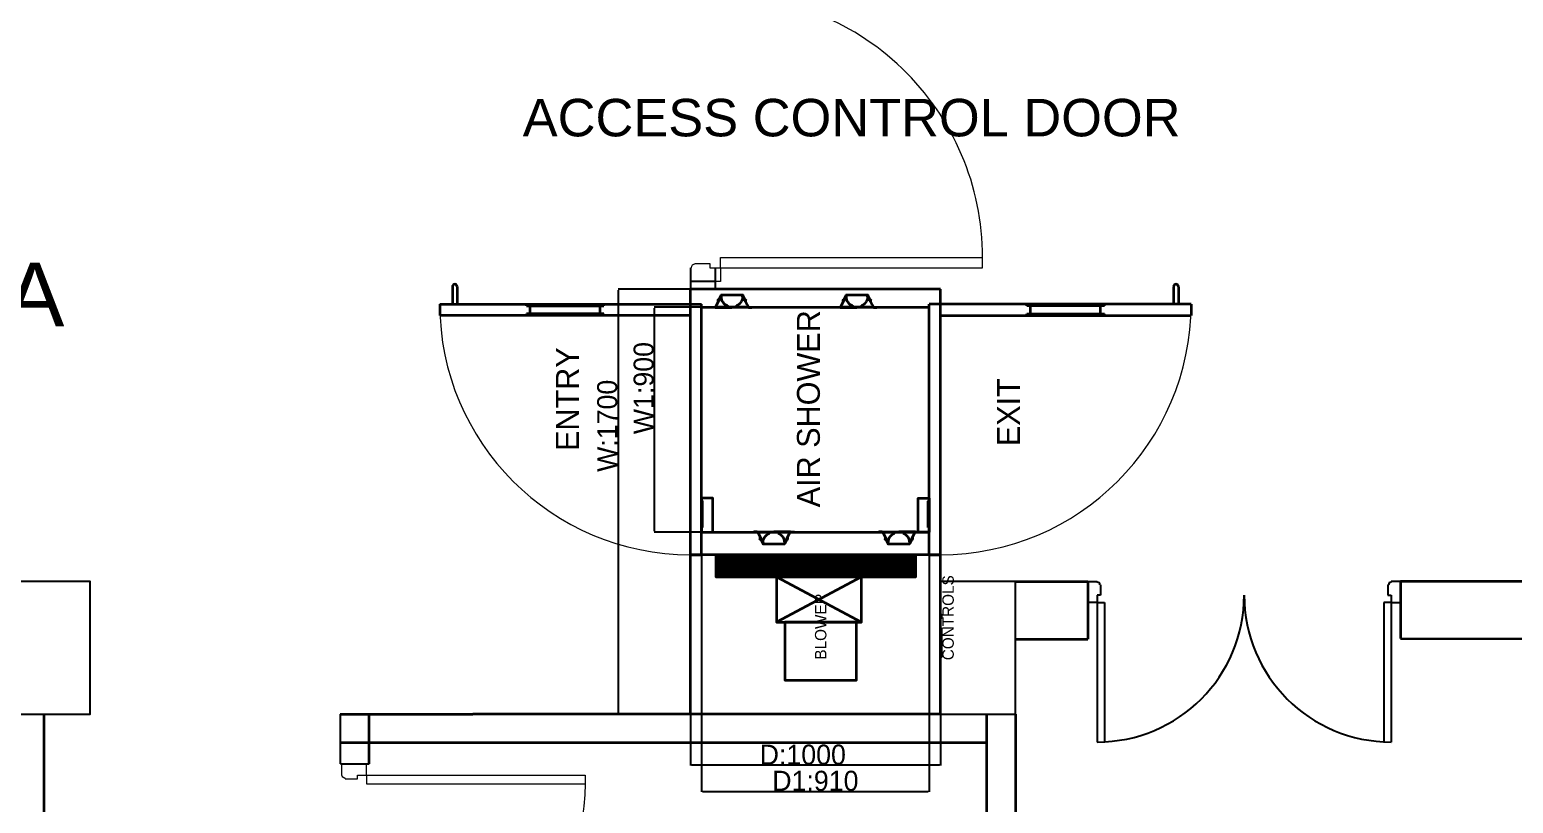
# Model space of a CAD drawing. Header units: millimetres. Extents: x 1448174 to 1599581, y -224422 to -106989.
# Drawn here: x 1476860 to 1482794, y -132150 to -129055 of the extents above; entities that cross this region are included whole.
import ezdxf

# ---------------------------------------------------------------- set-up
doc = ezdxf.new("R2010")
doc.units = ezdxf.units.MM
doc.header["$LTSCALE"] = 600
doc.header["$MEASUREMENT"] = 0
doc.header["$PDMODE"] = 35
for name, color, linetype, lineweight in [('AIR SHOWER', 7, 'Continuous', 35), ('DOOR', 144, 'Continuous', 13), ('P-Wall', 1, 'Continuous', 35)]:
    doc.layers.add(name, color=color, linetype=linetype, lineweight=lineweight)
doc.layers.add('col', color=5, linetype='Continuous')
doc.layers.add('TEXT', color=253, linetype='Continuous')
doc.styles.add('ARIAL', font='arial.ttf')
doc.styles.get("Standard").update_dxf_attribs({"font": 'stylu.ttf'})
doc.dimstyles.new('BIGDFD', dxfattribs={"dimtxt": 8, "dimasz": 4, "dimexe": 1, "dimexo": 2, "dimtad": 1, "dimlfac": 10, "dimtxsty": 'Standard', "dimcen": 2.5, "dimclrd": 5, "dimclre": 3, "dimclrt": 1, "dimadec": 0, "dimazin": 0, "dimtfac": 1, "dimtmove": 0, "dimatfit": 3, "dimfxl": 1, "dimarcsym": 0})
doc.dimstyles.new('BIGDFD$0', dxfattribs={"dimtxt": 8, "dimasz": 4, "dimexe": 1, "dimexo": 2, "dimtad": 1, "dimlfac": 10, "dimtxsty": 'Standard', "dimcen": 2.5, "dimclrd": 5, "dimclre": 3, "dimclrt": 1, "dimadec": 0, "dimazin": 0, "dimtfac": 1, "dimtmove": 0, "dimatfit": 3, "dimfxl": 1, "dimarcsym": 0})

# ---------------------------------------------------------------- blocks, each defined once
blk = doc.blocks.new('*D81')
at = {"layer": 'AIR SHOWER', "color": 3, "lineweight": -2, "transparency": 16777216}
for p, q in [((1479545.1, -130165.6), (1479357, -130165.6)), ((1479545.1, -131065.6), (1479357, -131065.6))]:
    blk.add_line(p, q, dxfattribs=at)
at = {"layer": 'AIR SHOWER', "color": 5, "lineweight": -2, "transparency": 16777216}
blk.add_line((1479358, -131061.6), (1479358, -130169.6), dxfattribs=at)
at = {"layer": 'AIR SHOWER', "color": 5, "transparency": 16777216}
for points in [[(1479357.3, -130169.6), (1479358.6, -130169.6), (1479358, -130165.6)], [(1479357.3, -131061.6), (1479358.6, -131061.6), (1479358, -131065.6)]]:
    blk.add_solid(points, dxfattribs=at)
at = {"layer": 'Defpoints', "color": 0, "transparency": 16777216}
for p in [(1479358, -130165.6), (1479547.1, -130165.6), (1479547.1, -131065.6)]:
    blk.add_point(p, dxfattribs=at)
at = {"layer": 'AIR SHOWER', "color": 1, "transparency": 16777216, "insert": (1479315.7, -130488.9), "char_height": 80, "attachment_point": 5, "rotation": 90}
blk.add_mtext('W1:900', dxfattribs=at)
blk = doc.blocks.new('*D82')
at = {"layer": 'AIR SHOWER', "color": 3, "lineweight": -2, "transparency": 16777216}
for p, q in [((1479500.1, -130093.3), (1479212.7, -130093.3)), ((1479500.1, -131793.3), (1479212.7, -131793.3))]:
    blk.add_line(p, q, dxfattribs=at)
at = {"layer": 'AIR SHOWER', "color": 5, "lineweight": -2, "transparency": 16777216}
blk.add_line((1479213.7, -130097.3), (1479213.7, -131789.3), dxfattribs=at)
at = {"layer": 'AIR SHOWER', "color": 5, "transparency": 16777216}
for points in [[(1479213.1, -130097.3), (1479214.4, -130097.3), (1479213.7, -130093.3)], [(1479213.1, -131789.3), (1479214.4, -131789.3), (1479213.7, -131793.3)]]:
    blk.add_solid(points, dxfattribs=at)
at = {"layer": 'Defpoints', "color": 0, "transparency": 16777216}
for p in [(1479502.1, -130093.3), (1479213.7, -131793.3), (1479502.1, -131793.3)]:
    blk.add_point(p, dxfattribs=at)
at = {"layer": 'AIR SHOWER', "color": 1, "transparency": 16777216, "insert": (1479170, -130639.8), "char_height": 80, "attachment_point": 5, "rotation": 90}
blk.add_mtext('W:1700', dxfattribs=at)
blk = doc.blocks.new('nolllw new')
for p, q in [((-138.6, 13.9), (-138.1, 15.3)), ((-124.2, 15.9), (-137.1, 15.9)), ((-123.3, 15.4), (-107, -15.4)), ((-112.6, 13.9), (-2.6, 13.9)), ((8.1, 15.4), (-8.1, -15.4)), ((9, 15.9), (22, 15.9)), ((23.4, 13.9), (22.7, 15.9)), ((23.4, 13.9), (22.9, 15.3)), ((-100.3, -15.9), (-106.1, -15.9)), ((-14.9, -15.9), (-9, -15.9))]:
    blk.add_line(p, q)
at = {"color": 19}
for p, q in [((-124.2, 15.9), (-57.6, 15.9)), ((9, 15.9), (-57.6, 15.9)), ((-100.1, -34.1), (-15, -34.1))]:
    blk.add_line(p, q, dxfattribs=at)
at = {"color": 1}
for p, q in [((-74.6, 14.6), (-74.6, 10.7)), ((-40.6, 14.6), (-40.6, 10.7)), ((-100, -26.8), (-100, -34.1)), ((-15.1, -26.8), (-15.1, -34.1))]:
    blk.add_line(p, q, dxfattribs=at)
at = {"color": 3}
for p, q in [((-112.9, -4.5), (-112.9, -13.1)), ((-109.6, -16.1), (-109.9, -16.1)), ((-108.7, -16.7), (-100.8, -33.8)), ((-100.3, -34.1), (-100.1, -34.1)), ((-14.8, -34.1), (-15, -34.1)), ((-6.5, -16.7), (-14.4, -33.8)), ((-5.6, -16.1), (-5.3, -16.1)), ((-2.3, -4.5), (-2.3, -13.1))]:
    blk.add_line(p, q, dxfattribs=at)
for centre, radius, start, end in [((-137.1, 14.9), 1, 90, 159.38096), ((-124.2, 14.9), 1, 27.85965, 90), ((9, 14.9), 1, 90, 152.14035), ((22, 14.9), 1, 20.61904, 90), ((-106.1, -14.9), 1, 207.85965, 270), ((-100.3, -14.9), 1, 270, 343.32611), ((-60.8, -26.8), 40.2, 161.52124, 163.32611), ((-54.4, -26.8), 40.2, 16.67389, 18.47876), ((-14.9, -14.9), 1, 196.67389, 270), ((-9, -14.9), 1, 270, 332.14035)]:
    blk.add_arc(centre, radius, start, end)
at = {"color": 1}
for centre, radius, start, end in [((-60.8, -26.8), 39.2, 111.58911, 180), ((-75.6, 10.7), 1, 291.58911, 0), ((-74.2, 14.5), 0.396, 106.69839, 167.52754), ((-41, 14.5), 0.396, 12.47246, 73.30161), ((-39.6, 10.7), 1, 180, 248.41089), ((-54.4, -26.8), 39.2, 0, 68.41089)]:
    blk.add_arc(centre, radius, start, end, dxfattribs=at)
at = {"color": 3}
for centre, radius, start, end in [((-109.9, -13.1), 3, 180, 270), ((-109.6, -17.1), 1, 24.7129, 90), ((-100.3, -33.6), 0.5, 204.7129, 270), ((-14.8, -33.6), 0.5, 270, 335.2871), ((-5.6, -17.1), 1, 90, 155.2871), ((-5.3, -13.1), 3, 270, 0)]:
    blk.add_arc(centre, radius, start, end, dxfattribs=at)
blk = doc.blocks.new('*D83')
at = {"layer": 'AIR SHOWER', "color": 3, "lineweight": -2, "transparency": 16777216}
for p, q in [((1479502.1, -131795.3), (1479502.1, -131999.1)), ((1480502.1, -131795.3), (1480502.1, -131999.1))]:
    blk.add_line(p, q, dxfattribs=at)
at = {"layer": 'AIR SHOWER', "color": 5, "lineweight": -2, "transparency": 16777216}
blk.add_line((1480498.1, -131998.1), (1479506.1, -131998.1), dxfattribs=at)
at = {"layer": 'AIR SHOWER', "color": 5, "transparency": 16777216}
for points in [[(1479506.1, -131997.4), (1479506.1, -131998.8), (1479502.1, -131998.1)], [(1480498.1, -131997.4), (1480498.1, -131998.8), (1480502.1, -131998.1)]]:
    blk.add_solid(points, dxfattribs=at)
at = {"layer": 'Defpoints', "color": 0, "transparency": 16777216}
for p in [(1479502.1, -131793.3), (1480502.1, -131793.3), (1479502.1, -131998.1)]:
    blk.add_point(p, dxfattribs=at)
at = {"layer": 'AIR SHOWER', "color": 1, "lineweight": 0, "transparency": 16777216, "insert": (1479951.7, -131956), "char_height": 80, "width": 377.218, "attachment_point": 5}
blk.add_mtext('D:1000', dxfattribs=at)
blk = doc.blocks.new('*D84')
at = {"layer": 'AIR SHOWER', "color": 3, "lineweight": -2, "transparency": 16777216}
for p, q in [((1479547.1, -131067.6), (1479547.1, -132103.8)), ((1480457.1, -131067.6), (1480457.1, -132103.8))]:
    blk.add_line(p, q, dxfattribs=at)
at = {"layer": 'AIR SHOWER', "color": 5, "lineweight": -2, "transparency": 16777216}
blk.add_line((1479551.1, -132102.8), (1480453.1, -132102.8), dxfattribs=at)
at = {"layer": 'AIR SHOWER', "color": 5, "transparency": 16777216}
for points in [[(1479551.1, -132102.1), (1479551.1, -132103.4), (1479547.1, -132102.8)], [(1480453.1, -132102.1), (1480453.1, -132103.4), (1480457.1, -132102.8)]]:
    blk.add_solid(points, dxfattribs=at)
at = {"layer": 'Defpoints', "color": 0, "transparency": 16777216}
for p in [(1479547.1, -131065.6), (1480457.1, -131065.6), (1480457.1, -132102.8)]:
    blk.add_point(p, dxfattribs=at)
at = {"layer": 'AIR SHOWER', "color": 1, "lineweight": 0, "transparency": 16777216, "insert": (1480002.1, -132060.5), "char_height": 80, "attachment_point": 5}
blk.add_mtext('D1:910', dxfattribs=at)
blk = doc.blocks.new('A$C19B8274B')
at = {"layer": 'DOOR'}
blk.add_line((-45, 925), (-80, 925), dxfattribs=at)
at = {"layer": 'DOOR', "color": 8}
for p, q in [((-80, 50), (-80, 925)), ((-45, 50), (-45, 925)), ((-45, 50), (-80, 50)), ((-955, -50), (-955, -47.5)), ((-940, -35), (-942.5, -35)), ((-60, -35), (-57.5, -35)), ((-45, -50), (-45, -47.5))]:
    blk.add_line(p, q, dxfattribs=at)
for points in [[(-940, 15), (-955, 15), (-955, 50), (-1000, 50), (-1000, -50), (-955, -50)], [(-60, 15), (-45, 15), (-45, 50), (0, 50), (0, -50), (-45, -50)], [(-940, -35), (-940, 15)], [(-60, -35), (-60, 15)]]:
    blk.add_lwpolyline(points, dxfattribs=at)
for centre, radius, start, end in [((-80, 50), 875, 90, 182.2924), ((-955, -35), 12.5, 270, 0), ((-45, -35), 12.5, 180, 270)]:
    blk.add_arc(centre, radius, start, end, dxfattribs=at)

msp = doc.modelspace()

# ---------------------------------------------------------------- hatches: boundary and pattern name
at = {"layer": 'AIR SHOWER'}
h = msp.add_hatch(dxfattribs=at)
h.set_pattern_fill('ANSI37', color=256, scale=2.4, angle=270, style=0)
h.set_pattern_definition([(135, (1429798.295, -496960.295), (-5.38815367, -5.38815367), []), (225, (1429798.295, -496960.295), (5.38815367, -5.38815367), [])])
h.paths.add_polyline_path([(1480403.3106, -131155.6023), (1480403.3106, -131244.0164), (1479606.4366, -131244.0164), (1479606.4366, -131155.6023)])
h = msp.add_hatch(dxfattribs=at)
h.set_pattern_fill('ANSI37', color=256, scale=2.4, angle=270, style=0)
h.set_pattern_definition([(135, (1445638.2275, -658839.816), (-5.38815367, -5.38815367), []), (225, (1445638.2275, -658839.816), (5.38815367, -5.38815367), [])])
h.paths.add_polyline_path([(1479609.1771, -131244.0164), (1479609.1771, -131155.6023), (1479681.4204, -131155.6023), (1479681.4204, -131244.0164)])

# ---------------------------------------------------------------- linework, layer by layer
for p, q in [((1479502.098, -130008.1217), (1479502.098, -130093.2516)), ((1479602.098, -130093.2516), (1479602.098, -130008.1217)), ((1479502.098, -130093.2516), (1479602.098, -130093.2516))]:
    msp.add_line(p, q)
at = {"color": 8, "lineweight": 25}
for p, q in [((1481092.098, -131346.585), (1481092.098, -131263.2516)), ((1481092.098, -131346.585), (1481092.098, -131263.2516)), ((1481092.098, -131263.2516), (1481129.598, -131263.2516)), ((1481129.598, -131263.2516), (1481129.598, -131265.335)), ((1481142.098, -131317.4183), (1481129.598, -131317.4183)), ((1481129.598, -131317.4183), (1481129.598, -131346.585)), ((1481142.098, -131275.7516), (1481140.0147, -131275.7516)), ((1481142.098, -131275.7516), (1481142.098, -131317.4183)), ((1482292.098, -131275.7516), (1482294.1814, -131275.7516)), ((1482292.098, -131275.7516), (1482292.098, -131317.4183)), ((1482292.098, -131317.4183), (1482304.598, -131317.4183)), ((1482342.098, -131263.2516), (1482304.598, -131263.2516)), ((1482304.598, -131263.2516), (1482304.598, -131265.335)), ((1482304.598, -131317.4183), (1482304.598, -131346.585)), ((1482342.098, -131346.585), (1482342.098, -131263.2516)), ((1481129.598, -131346.585), (1481092.098, -131346.585)), ((1481129.598, -131346.585), (1481129.598, -131904.9183)), ((1481129.598, -131346.585), (1481158.7647, -131346.585)), ((1481158.7647, -131346.585), (1481158.7647, -131904.9183)), ((1482275.4314, -131346.585), (1482275.4314, -131904.9183)), ((1482304.598, -131346.585), (1482275.4314, -131346.585)), ((1482304.598, -131346.585), (1482342.098, -131346.585)), ((1482304.598, -131346.585), (1482304.598, -131904.9183))]:
    msp.add_line(p, q, dxfattribs=at)
at = {"color": 8}
for centre, radius, start, end in [((1481129.598, -131275.7516), 10.4167, 0, 90), ((1481129.598, -131317.4183), 587.5, 270, 0), ((1482304.598, -131317.4183), 587.5, 180, 270), ((1482304.598, -131275.7516), 10.4167, 90, 180)]:
    msp.add_arc(centre, radius, start, end, dxfattribs=at)
at = {"layer": 'AIR SHOWER'}
for p, q in [((1478550.2474, -130082.7516), (1478550.2474, -130153.2516)), ((1478569.2474, -130082.7516), (1478569.2474, -130153.2516)), ((1480502.098, -130093.2516), (1479502.098, -130093.2516)), ((1479502.098, -131793.2516), (1479502.098, -130093.2516)), ((1480502.098, -130093.2516), (1479502.098, -130093.2516)), ((1480502.098, -131793.2516), (1480502.098, -130093.2516)), ((1481434.9487, -130082.7516), (1481434.9487, -130153.2516)), ((1481453.9487, -130082.7516), (1481453.9487, -130153.2516)), ((1478499.7474, -130153.2516), (1479502.098, -130153.2516)), ((1478499.7474, -130153.2516), (1478499.7474, -130198.2516)), ((1478846.428, -130159.2516), (1478846.428, -130153.2516)), ((1478846.428, -130159.2516), (1479156.428, -130159.2516)), ((1478861.428, -130192.2516), (1478861.428, -130159.2516)), ((1479141.428, -130192.2516), (1479141.428, -130159.2516)), ((1479156.428, -130159.2516), (1479156.428, -130153.2516)), ((1479502.098, -130153.2516), (1479547.098, -130153.2516)), ((1479547.098, -131065.6023), (1479547.098, -130153.2516)), ((1479547.098, -131155.6023), (1479547.098, -130153.2516)), ((1479547.098, -130165.6023), (1480457.098, -130165.6023)), ((1479547.098, -130165.6023), (1480457.098, -130165.6023)), ((1480502.098, -130153.2516), (1480457.098, -130153.2516)), ((1480457.098, -131155.6023), (1480457.098, -130153.2516)), ((1481504.4487, -130153.2516), (1480502.098, -130153.2516)), ((1480847.768, -130159.2516), (1480847.768, -130153.2516)), ((1481157.768, -130159.2516), (1480847.768, -130159.2516)), ((1480862.768, -130192.2516), (1480862.768, -130159.2516)), ((1481142.768, -130192.2516), (1481142.768, -130159.2516)), ((1481157.768, -130159.2516), (1481157.768, -130153.2516)), ((1481504.4487, -130153.2516), (1481504.4487, -130198.2516)), ((1479502.098, -130198.2516), (1478499.7474, -130198.2516)), ((1479156.428, -130192.2516), (1478846.428, -130192.2516)), ((1478846.428, -130198.2516), (1478846.428, -130192.2516)), ((1479156.428, -130198.2516), (1479156.428, -130192.2516)), ((1480502.098, -130198.2516), (1481504.4487, -130198.2516)), ((1480847.768, -130192.2516), (1481157.768, -130192.2516)), ((1480847.768, -130198.2516), (1480847.768, -130192.2516)), ((1481157.768, -130198.2516), (1481157.768, -130192.2516)), ((1479547.098, -131065.6023), (1480457.098, -131065.6023)), ((1479502.098, -131155.6023), (1479547.098, -131155.6023)), ((1480502.098, -131155.6023), (1479502.098, -131155.6023)), ((1480457.098, -131155.6023), (1480502.098, -131155.6023)), ((1479846.8935, -131244.0164), (1480186.14, -131424.8418)), ((1480186.14, -131244.0164), (1479846.8935, -131424.8418)), ((1480502.098, -131793.2516), (1479502.098, -131793.2516))]:
    msp.add_line(p, q, dxfattribs=at)
for points in [[(1479547.098, -130928.9743), (1479547.098, -131065.6023), (1479591.5832, -131065.6023), (1479591.5832, -130928.9743)], [(1479551.1087, -131046.8193), (1479551.1087, -130940.8266), (1479547.098, -130940.8266), (1479547.098, -131046.8193)], [(1480457.098, -130928.9743), (1480457.098, -131065.6023), (1480412.6129, -131065.6023), (1480412.6129, -130928.9743)], [(1480453.0873, -131046.8193), (1480453.0873, -130940.8266), (1480457.098, -130940.8266), (1480457.098, -131046.8193)], [(1479603.462, -131155.6023), (1479603.462, -131244.0164), (1480403.3106, -131244.0164), (1480403.3106, -131155.6023)], [(1479846.8935, -131244.0164), (1479846.8935, -131424.8418), (1480186.14, -131424.8418), (1480186.14, -131244.0164)], [(1479879.537, -131424.8418), (1479879.537, -131657.2142), (1480165.9116, -131657.2142), (1480165.9116, -131424.8418)], [(1480502.098, -131409.793), (1480502.098, -131394.2559), (1480505.6257, -131394.2559), (1480505.6257, -131409.793)], [(1480502.098, -131565.4059), (1480502.098, -131451.0239), (1480505.6281, -131451.0239), (1480505.6281, -131565.4059)], [(1480502.098, -131565.4059), (1480502.098, -131465.3518), (1480502.098, -131465.3518), (1480502.098, -131565.4059)]]:
    msp.add_lwpolyline(points, close=True, dxfattribs=at)
for centre in [(1478559.7474, -130082.7516), (1481444.4487, -130082.7516)]:
    msp.add_arc(centre, 9.5, 0, 180, dxfattribs=at)
at = {"layer": 'AIR SHOWER', "lineweight": 0}
for centre, start, end in [((1479502.098, -130153.2516), 180, 270), ((1480502.098, -130153.2516), 270, 0)]:
    msp.add_arc(centre, 1002.3506, start, end, dxfattribs=at)
at = {"layer": 'col'}
for points in [[(1476802.098, -131793.2516), (1477102.098, -131793.2516), (1477102.098, -131263.2516), (1476802.098, -131263.2516)], [(1480502.098, -131793.2516), (1480802.098, -131793.2516), (1480802.098, -131263.2516), (1480502.098, -131263.2516)]]:
    msp.add_lwpolyline(points, close=True, dxfattribs=at)
at = {"layer": 'P-Wall', "lineweight": -3}
for p, q in [((1479602.098, -130062.0685), (1479502.098, -130062.0685)), ((1478102.098, -131793.2516), (1478102.098, -131908.2516)), ((1478102.4102, -131992.229), (1478102.4102, -131908.2516)), ((1478102.4102, -131992.229), (1478217.4211, -131992.229))]:
    msp.add_line(p, q, dxfattribs=at)
at = {"layer": 'P-Wall', "linetype": 'Continuous'}
for p, q in [((1480802.098, -131263.2516), (1481092.098, -131263.2516)), ((1482342.6193, -131261.2131), (1484502.098, -131263.2516)), ((1480802.098, -131493.2516), (1481092.098, -131493.2516)), ((1482342.6193, -131491.1659), (1484502.098, -131493.2516)), ((1478102.098, -131793.2516), (1478632.098, -131793.2516)), ((1478217.098, -131992.229), (1478217.098, -131793.2516))]:
    msp.add_line(p, q, dxfattribs=at)
at = {"layer": 'P-Wall'}
for p, q in [((1481092.098, -131263.2516), (1481092.098, -131493.2516)), ((1482342.6193, -131261.1659), (1482342.6193, -131491.1659)), ((1476917.098, -135928.2516), (1476917.098, -131793.2516)), ((1480502.098, -131793.2516), (1478632.098, -131793.2516)), ((1480687.098, -131793.2516), (1480687.098, -137543.2516)), ((1480802.098, -131793.2516), (1480802.098, -137543.2516)), ((1480687.098, -131908.2516), (1478102.098, -131908.2516))]:
    msp.add_line(p, q, dxfattribs=at)

# ---------------------------------------------------------------- block references
at = {"layer": 'AIR SHOWER', "xscale": -1}
for p, rotation in [((1479725.945, -130150.213), 180), ((1480225.945, -130150.213), 180), ((1479778.2511, -131079.5283), 359.9999999999856), ((1480278.2511, -131079.5283), 359.9999999999856)]:
    msp.add_blockref('nolllw new', p, dxfattribs=dict(at, rotation=rotation))
at = {"layer": 'DOOR', "color": 18, "linetype": 'Continuous', "true_color": 0x000000, "xscale": 1.198816836718899, "yscale": 1.198816836718899, "zscale": 1.198816836718899, "rotation": 270}
msp.add_blockref('A$C19B8274B', (1479562.0389, -130062.0685), dxfattribs=at)
at = {"layer": 'DOOR', "color": 18, "linetype": 'Continuous', "true_color": 0x000000, "xscale": -1, "rotation": 270}
msp.add_blockref('A$C19B8274B', (1478156.1276, -131992.2054), dxfattribs=at)

# ---------------------------------------------------------------- texts
at = {"layer": 'AIR SHOWER'}
for s, height, p in [('AIR SHOWER', 91.4932, (1480019.945, -130965.7659)), ('ENTRY', 91.4932, (1479056.0211, -130740.3296)), ('EXIT', 91.4932, (1480820.4318, -130721.2467)), ('CONTROLS', 45.7466, (1480555.6933, -131577.6622)), ('BLOWER', 45.7466, (1480046.1692, -131575.2222))]:
    msp.add_text(s, height=height, rotation=90, dxfattribs=at).set_placement(p)
at = {"layer": 'TEXT', "insert": (1478831.5333, -129331.6786), "char_height": 150, "attachment_point": 1, "style": 'ARIAL'}
msp.add_mtext_dynamic_manual_height_columns('ACCESS CONTROL DOOR', width=3273.391388, gutter_width=1375, heights=[103.4789], dxfattribs=at)
at = {"layer": 'TEXT', "insert": (1475227.0381, -130116.1857), "char_height": 255, "width": 5392.825508, "attachment_point": 5, "style": 'ARIAL'}
msp.add_mtext('SEMI-STERILE AREA', dxfattribs=at)

# ---------------------------------------------------------------- dimensions: what is measured, and where the dimension line sits
at = {"layer": 'AIR SHOWER'}
for base, p1, p2, text, picture, middle in [((1479213.7382, -131793.2516), (1479502.098, -130093.2516), (1479502.098, -131793.2516), 'W:1700', '*D82', (1479213.7382, -130639.8438)), ((1479357.9686, -130165.6023), (1479547.098, -131065.6023), (1479547.098, -130165.6023), 'W1:900', '*D81', (1479357.9686, -130488.8942))]:
    dim = msp.add_linear_dim(base=base, p1=p1, p2=p2, angle=270, text=text, dimstyle='BIGDFD', override={"dimtxt": 80}, dxfattribs=at)
    dim.commit()
    dim.dimension.update_dxf_attribs({"geometry": picture, "text_midpoint": middle, "dimtype": 160})
at = {"layer": 'AIR SHOWER', "lineweight": 0}
dim = msp.add_linear_dim(base=(1480457.098, -132102.7504), p1=(1479547.098, -131065.6023), p2=(1480457.098, -131065.6023), angle=180, text='D1:910', dimstyle='BIGDFD$0', override={"dimtxt": 80}, dxfattribs=at)
dim.commit()
dim.dimension.update_dxf_attribs({"geometry": '*D84', "text_midpoint": (1480002.098, -132102.7504), "dimtype": 160})
at = {"layer": 'AIR SHOWER', "color": 8, "lineweight": 0}
dim = msp.add_linear_dim(base=(1479502.098, -131998.1004), p1=(1480502.098, -131793.2516), p2=(1479502.098, -131793.2516), angle=180, text='D:1000', dimstyle='BIGDFD$0', override={"dimtxt": 80}, dxfattribs=at)
dim.commit()
dim.dimension.update_dxf_attribs({"geometry": '*D83', "text_midpoint": (1479951.7225, -131998.1004), "dimtype": 160})

doc.saveas('drawing.dxf')
